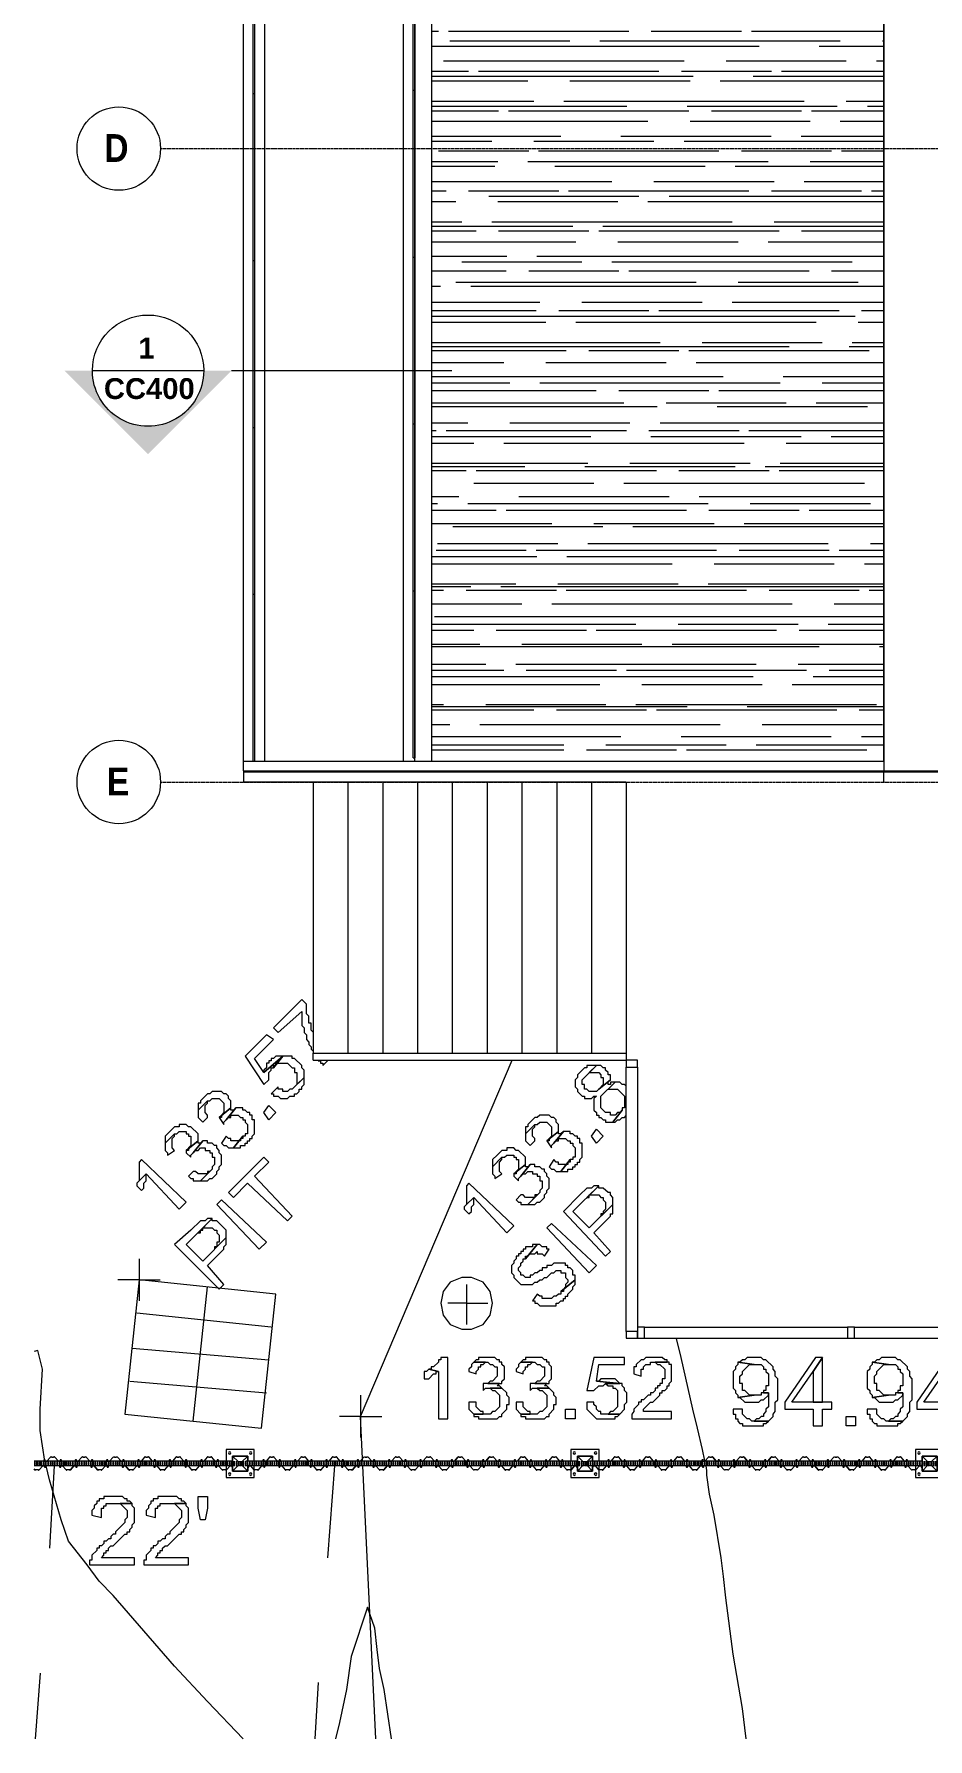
# Model space of a CAD drawing. Header units: millimetres. Extents: x -1971 to 39113, y -25802 to 13528.
# Drawn here: x -1971 to 4451, y -12172 to 87 of the extents above; entities that cross this region are included whole.
import ezdxf

# ---------------------------------------------------------------- set-up
doc = ezdxf.new("R2010")
doc.units = ezdxf.units.MM
for name, pattern in [('Boundary', [16, 10, -3, 0, -3]), ('Dash - Tight', [4.5, 3, -1.5]), ('Grid Line', [22.225, 12.7, -3.175, 3.175, -3.175])]:
    doc.linetypes.add(name, pattern=pattern)
for name, color, linetype, lineweight in [('2 Hoop survey', 8, 'Continuous', 9), ('A-DETL', 90, 'Continuous', 9), ('A-DETL-GENF', 92, 'Continuous', 9), ('A-FLOR', 192, 'Continuous', 18), ('A-FLOR-HRAL', 11, 'Continuous', 9), ('A-GENM', 13, 'Continuous', 9), ('A-GLAZ-CURT', 52, 'Continuous', 9), ('A-GLAZ-CWMG', 51, 'Continuous', 9), ('A-WALL', 113, 'Continuous', 18), ('C-PROP-LINE', 91, 'Boundary', 70), ('G-ANNO-SYMB', 111, 'Continuous', 9), ('S-GRID', 1, 'Continuous', 9), ('S-GRID-IDEN', 1, 'Continuous', 9), ('S-STRS', 31, 'Continuous', 9), ('默认', 18, 'Continuous', 9)]:
    doc.layers.add(name, color=color, linetype=linetype, lineweight=lineweight)
doc.styles.add('Arial_B', font='arialbd.ttf', dxfattribs={"height": 150})
doc.styles.add('Avenir_B', font='', dxfattribs={"width": 0.9, "height": 200})
doc.styles.get('Avenir_B').set_extended_font_data('Avenir', bold=True)

# ---------------------------------------------------------------- blocks, each defined once
blk = doc.blocks.new('System Panel - 10mm Glazed Panel-2181284-Ground Floor')
at = {"layer": 'A-GLAZ-CURT'}
for p, q in [((-600, 5), (600, 5)), ((-600, 5), (-600, -5)), ((600, 5), (600, -5)), ((600, -5), (-600, -5))]:
    blk.add_line(p, q, dxfattribs=at)
blk = doc.blocks.new('Rectangular Mullion - Frame 50 x 150mm-2345534-Ground Floor')
at = {"layer": 'A-GLAZ-CWMG'}
for p, q in [((0, 40), (-50, 40)), ((-50, 40), (-50, -40)), ((0, -40), (0, 40)), ((-50, -40), (0, -40))]:
    blk.add_line(p, q, dxfattribs=at)
blk = doc.blocks.new('System Panel - 10mm Glazed Panel-1853381-Ground Floor')
at = {"layer": 'A-GLAZ-CURT'}
for p, q in [((-600, 5), (600, 5)), ((-600, 5), (-600, -5)), ((600, 5), (600, -5)), ((600, -5), (-600, -5))]:
    blk.add_line(p, q, dxfattribs=at)
blk = doc.blocks.new('栏杆扶手 - 栏杆扶手-1798552-Ground Floor')
at = {"layer": 'A-FLOR-HRAL'}
for p, q in [((34, -7241), (2284, -7241)), ((34, -7292), (34, -7241)), ((34, -7292), (2284, -7292)), ((2284, -7241), (2284, -7292))]:
    blk.add_line(p, q, dxfattribs=at)
blk = doc.blocks.new('System Panel - 10mm Glazed Panel-1853389-Ground Floor')
at = {"layer": 'A-GLAZ-CURT'}
for p, q in [((-502, 5), (447, 5)), ((-502, 5), (-502, -5)), ((447, -5), (-502, -5))]:
    blk.add_line(p, q, dxfattribs=at)
blk = doc.blocks.new('pool water - pool water-1857592-Ground Floor')
at = {"layer": 'A-GENM'}
blk.add_line((764, -5142), (764, 5158), dxfattribs=at)
blk = doc.blocks.new('2 Hoop survey-1260670-Ground Floor')
at = {"layer": '默认', "color": 9}
for p, q in [((47214, 1470), (47214, 1166)), ((47214, 1318), (47061, 1318)), ((47214, 1318), (47366, 1318)), ((47603, 302), (47705, 1267)), ((49567, 1284), (49567, 996)), ((49567, 1149), (49432, 1149)), ((49567, 1149), (49720, 1149)), ((47197, 1081), (48162, 979)), ((47163, 827), (48145, 742)), ((47146, 590), (48128, 505)), ((48805, 488), (48805, 184)), ((48805, 336), (48653, 336)), ((48805, 336), (48958, 336)), ((48820, 13), (48819, 33)), ((51280, 13), (51279, 15)), ((46603, -19), (46570, -612)), ((48618, -19), (48568, -680)), ((48914, -1983), (48822, -19)), ((46503, -1510), (46466, -1983)), ((48501, -1577), (48476, -1983))]:
    blk.add_line(p, q, dxfattribs=at)
at = {"layer": '默认', "color": 9, "flags": 128}
for points in [[(48382, 3333), (48179, 3130), (48213, 3096), (48382, 3248), (48382, 3147), (48399, 3130), (48399, 3096), (48416, 3079), (48416, 3045), (48433, 3028), (48433, 3011), (48450, 2994), (48450, 2977), (48464, 2963)], [(48464, 3099), (48450, 3113), (48450, 3164), (48433, 3164), (48433, 3214), (48416, 3231), (48416, 3299), (48382, 3333)], [(48501, 2897), (48501, 2893), (48517, 2893), (48517, 2876), (48534, 2876), (48534, 2859), (48568, 2893), (48568, 2897)], [(48819, 34), (48805, 336), (49895, 2897)], [(50634, 2740), (50583, 2690), (50651, 2690), (50702, 2639), (50702, 2554), (50685, 2554), (50685, 2537), (50617, 2452), (50634, 2452), (50651, 2469), (50668, 2469), (50685, 2486), (50702, 2486), (50714, 2499)], [(50714, 2711), (50702, 2723), (50685, 2723), (50668, 2740), (50634, 2740)], [(51279, 16), (51261, 99), (51227, 251), (51193, 387), (51108, 759), (51076, 897)], [(46536, 14), (46503, 234), (46503, 387), (46519, 675), (46486, 810), (46460, 802)], [(47962, -1983), (47705, -1713), (47468, -1459), (47248, -1205), (47027, -951), (46926, -849), (46841, -731), (46706, -561), (46655, -409), (46570, -121), (46545, -19)], [(51576, -1983), (51548, -1764), (51481, -1374), (51430, -968), (51413, -815), (51396, -680), (51345, -375), (51311, -223), (51294, -87), (51294, -53), (51287, -19)], [(49028, -1983), (48975, -1628), (48941, -1476), (48924, -1340), (48907, -1188), (48856, -1036), (48738, -1391), (48704, -1628), (48653, -1865), (48626, -1983)]]:
    blk.add_lwpolyline(points, dxfattribs=at)
for points in [[(48128, 3079), (47976, 2927), (48111, 2723), (48145, 2757), (48145, 2808), (48162, 2825), (48162, 2842), (48179, 2842), (48247, 2927), (48111, 2808), (48043, 2910), (48179, 3045)], [(48162, 2893), (48145, 2893), (48145, 2876), (48128, 2876), (48128, 2842), (48111, 2825), (48111, 2808), (48247, 2927), (48196, 2927), (48179, 2910), (48162, 2910)], [(48247, 2927), (48179, 2842), (48179, 2859), (48196, 2859), (48196, 2876), (48280, 2876), (48314, 2842), (48331, 2842), (48331, 2808), (48348, 2808), (48348, 2723), (48399, 2774), (48399, 2825), (48382, 2842), (48382, 2859), (48331, 2910), (48314, 2910), (48314, 2927)], [(50397, 2825), (50363, 2791), (50363, 2774), (50346, 2757), (50346, 2706), (50363, 2690), (50363, 2673), (50397, 2639), (50414, 2639), (50414, 2622), (50465, 2622), (50482, 2639), (50499, 2639), (50482, 2622), (50482, 2537), (50499, 2520), (50499, 2503), (50516, 2503), (50516, 2486), (50532, 2486), (50549, 2469), (50566, 2469), (50566, 2452), (50617, 2452), (50685, 2537), (50668, 2520), (50651, 2520), (50634, 2503), (50600, 2503), (50600, 2520), (50566, 2520), (50532, 2554), (50532, 2639), (50634, 2740), (50600, 2740), (50600, 2723), (50583, 2723), (50583, 2740), (50600, 2757), (50516, 2690), (50499, 2673), (50448, 2673), (50431, 2690), (50414, 2690), (50414, 2723), (50397, 2723), (50397, 2757), (50499, 2859), (50431, 2859), (50431, 2842), (50414, 2842)], [(50499, 2859), (50448, 2808), (50516, 2808), (50532, 2791), (50532, 2774), (50549, 2774), (50549, 2723), (50516, 2690), (50600, 2757), (50600, 2791), (50583, 2791), (50583, 2808), (50566, 2825), (50566, 2842), (50549, 2842), (50532, 2859)], [(48213, 2706), (48162, 2656), (48179, 2656), (48179, 2639), (48213, 2639), (48230, 2622), (48280, 2622), (48297, 2639), (48331, 2639), (48331, 2656), (48348, 2656), (48365, 2673), (48365, 2690), (48382, 2690), (48382, 2706), (48399, 2723), (48399, 2774), (48314, 2690), (48297, 2690), (48280, 2673), (48247, 2673), (48247, 2690), (48213, 2690)], [(47671, 2622), (47654, 2605), (47654, 2588), (47637, 2588), (47637, 2537), (47705, 2605), (47722, 2605), (47739, 2622), (47789, 2622), (47823, 2588), (47823, 2520), (47806, 2503), (47806, 2486), (47789, 2486), (47874, 2554), (47874, 2605), (47857, 2622), (47857, 2639), (47840, 2656), (47823, 2656), (47806, 2673), (47739, 2673), (47722, 2656), (47705, 2656)], [(47637, 2537), (47637, 2486), (47671, 2452), (47705, 2486), (47705, 2503), (47688, 2520), (47688, 2571), (47705, 2588), (47705, 2605)], [(47789, 2486), (47823, 2436), (47823, 2452), (47840, 2469), (47908, 2554), (47891, 2537), (47874, 2537), (47874, 2554)], [(47908, 2554), (47840, 2469), (47857, 2486), (47874, 2486), (47874, 2503), (47925, 2503), (47942, 2486), (47959, 2486), (47959, 2469), (47976, 2469), (47976, 2452), (47993, 2436), (47993, 2368), (47976, 2368), (47976, 2351), (47959, 2351), (47891, 2266), (47942, 2266), (47942, 2283), (47976, 2283), (47976, 2300), (47993, 2300), (47993, 2317), (48010, 2317), (48010, 2334), (48026, 2334), (48026, 2351), (48043, 2368), (48043, 2469), (48026, 2469), (48026, 2503), (48010, 2503), (48010, 2520), (47993, 2520), (47976, 2537), (47959, 2537), (47959, 2554)], [(48145, 2469), (48111, 2520), (48145, 2571), (48196, 2520)], [(50024, 2452), (50008, 2436), (50008, 2419), (49991, 2419), (49991, 2368), (50058, 2436), (50075, 2436), (50092, 2452), (50143, 2452), (50177, 2419), (50177, 2351), (50160, 2334), (50160, 2317), (50143, 2317), (50228, 2385), (50228, 2436), (50211, 2452), (50211, 2469), (50194, 2486), (50177, 2486), (50160, 2503), (50092, 2503), (50075, 2486), (50058, 2486)], [(47434, 2385), (47400, 2351), (47400, 2300), (47468, 2368), (47485, 2368), (47502, 2385), (47552, 2385), (47552, 2368), (47569, 2368), (47569, 2351), (47586, 2351), (47586, 2283), (47569, 2266), (47569, 2249), (47552, 2249), (47637, 2317), (47637, 2368), (47586, 2419), (47569, 2419), (47552, 2436), (47502, 2436), (47502, 2419), (47468, 2419)], [(47400, 2300), (47400, 2249), (47417, 2232), (47417, 2215), (47468, 2249), (47451, 2266), (47451, 2334), (47468, 2351), (47468, 2368)], [(47840, 2351), (47806, 2300), (47823, 2283), (47840, 2283), (47857, 2266), (47891, 2266), (47959, 2351), (47959, 2334), (47942, 2334), (47942, 2317), (47874, 2317), (47874, 2334), (47857, 2334)], [(49991, 2368), (49991, 2317), (50024, 2283), (50058, 2317), (50058, 2334), (50041, 2351), (50041, 2402), (50058, 2419), (50058, 2436)], [(50143, 2317), (50177, 2266), (50177, 2283), (50194, 2300), (50262, 2385), (50245, 2368), (50228, 2368), (50228, 2385)], [(50262, 2385), (50194, 2300), (50211, 2317), (50228, 2317), (50228, 2334), (50278, 2334), (50295, 2317), (50312, 2317), (50312, 2300), (50329, 2300), (50329, 2283), (50346, 2266), (50346, 2199), (50329, 2199), (50329, 2182), (50312, 2182), (50245, 2097), (50295, 2097), (50295, 2114), (50329, 2114), (50329, 2131), (50346, 2131), (50346, 2148), (50363, 2148), (50363, 2165), (50380, 2165), (50380, 2182), (50397, 2199), (50397, 2300), (50380, 2300), (50380, 2334), (50363, 2334), (50363, 2351), (50346, 2351), (50329, 2368), (50312, 2368), (50312, 2385)], [(50499, 2300), (50465, 2351), (50499, 2402), (50549, 2351)], [(47552, 2232), (47586, 2199), (47586, 2215), (47603, 2232), (47671, 2317), (47654, 2300), (47637, 2300), (47637, 2317), (47552, 2249)], [(47671, 2317), (47603, 2232), (47620, 2249), (47637, 2249), (47654, 2266), (47688, 2266), (47688, 2249), (47722, 2249), (47722, 2232), (47739, 2232), (47739, 2199), (47756, 2199), (47756, 2148), (47739, 2131), (47739, 2114), (47654, 2029), (47705, 2029), (47722, 2046), (47739, 2046), (47772, 2080), (47772, 2097), (47789, 2114), (47789, 2131), (47806, 2148), (47806, 2215), (47789, 2232), (47789, 2249), (47772, 2266), (47772, 2283), (47756, 2283), (47739, 2300), (47705, 2300), (47705, 2317)], [(49787, 2215), (49754, 2182), (49754, 2131), (49821, 2199), (49838, 2199), (49855, 2215), (49906, 2215), (49906, 2199), (49923, 2199), (49923, 2182), (49940, 2182), (49940, 2114), (49923, 2097), (49923, 2080), (49906, 2080), (49991, 2148), (49991, 2199), (49940, 2249), (49923, 2249), (49906, 2266), (49855, 2266), (49855, 2249), (49821, 2249)], [(47231, 2182), (47214, 2165), (47214, 2029), (47264, 2080), (47502, 1826), (47552, 1877)], [(47603, 2097), (47569, 2063), (47586, 2046), (47603, 2046), (47603, 2029), (47654, 2029), (47722, 2097), (47705, 2097), (47705, 2080), (47637, 2080), (47620, 2097)], [(48111, 2199), (47857, 1945), (47891, 1911), (47993, 2012), (48280, 1741), (48314, 1775), (48043, 2063), (48145, 2165)], [(49754, 2131), (49754, 2080), (49770, 2063), (49770, 2046), (49821, 2080), (49804, 2097), (49804, 2165), (49821, 2182), (49821, 2199)], [(49906, 2063), (49940, 2029), (49940, 2046), (49957, 2063), (50024, 2148), (50008, 2131), (49991, 2131), (49991, 2148), (49906, 2080)], [(50024, 2148), (49957, 2063), (49974, 2080), (49991, 2080), (50008, 2097), (50041, 2097), (50041, 2080), (50075, 2080), (50075, 2063), (50092, 2063), (50092, 2029), (50109, 2029), (50109, 1978), (50092, 1961), (50092, 1945), (50008, 1860), (50058, 1860), (50075, 1877), (50092, 1877), (50126, 1911), (50126, 1928), (50143, 1945), (50143, 1961), (50160, 1978), (50160, 2046), (50143, 2063), (50143, 2080), (50126, 2097), (50126, 2114), (50109, 2114), (50092, 2131), (50058, 2131), (50058, 2148)], [(50194, 2182), (50160, 2131), (50177, 2114), (50194, 2114), (50211, 2097), (50245, 2097), (50312, 2182), (50312, 2165), (50295, 2165), (50295, 2148), (50228, 2148), (50228, 2165), (50211, 2165)], [(47214, 2029), (47197, 2012), (47197, 1995), (47231, 1961), (47248, 1978), (47248, 2012), (47264, 2029), (47264, 2080)], [(49584, 2012), (49567, 1995), (49567, 1860), (49618, 1911), (49855, 1657), (49906, 1707)], [(50380, 1928), (50262, 1809), (50566, 1487), (50600, 1521), (50482, 1657), (50600, 1775), (50600, 1792), (50617, 1792), (50617, 1860), (50448, 1691), (50329, 1809), (50516, 1995), (50482, 1995), (50465, 1978), (50431, 1978)], [(50516, 1995), (50431, 1911), (50448, 1911), (50448, 1928), (50516, 1928), (50532, 1911), (50549, 1911), (50549, 1894), (50566, 1877), (50566, 1826), (50549, 1809), (50549, 1792), (50532, 1792), (50532, 1775), (50617, 1860), (50617, 1911), (50600, 1928), (50600, 1945), (50583, 1945), (50549, 1978), (50516, 1978)], [(48077, 1538), (47772, 1860), (47806, 1894), (48128, 1589)], [(49567, 1860), (49550, 1843), (49550, 1826), (49584, 1792), (49601, 1809), (49601, 1843), (49618, 1860), (49618, 1911)], [(49957, 1928), (49923, 1894), (49940, 1877), (49957, 1877), (49957, 1860), (50008, 1860), (50075, 1928), (50058, 1928), (50058, 1911), (49991, 1911), (49974, 1928)], [(47586, 1674), (47468, 1572), (47789, 1250), (47823, 1284), (47705, 1420), (47823, 1538), (47823, 1555), (47840, 1572), (47840, 1623), (47671, 1453), (47552, 1572), (47739, 1758), (47705, 1758), (47688, 1741), (47654, 1741)], [(47739, 1758), (47637, 1657), (47654, 1657), (47654, 1674), (47671, 1674), (47671, 1691), (47739, 1691), (47756, 1674), (47772, 1674), (47772, 1657), (47789, 1640), (47789, 1589), (47772, 1589), (47772, 1555), (47756, 1555), (47756, 1538), (47840, 1623), (47840, 1674), (47772, 1741), (47739, 1741)], [(50448, 1369), (50143, 1691), (50177, 1724), (50499, 1420)], [(49957, 1504), (49940, 1504), (49940, 1487), (49923, 1487), (49923, 1470), (49906, 1453), (49906, 1437), (49889, 1420), (49889, 1369), (49906, 1352), (49906, 1335), (49957, 1284), (50041, 1284), (50058, 1301), (50075, 1301), (50092, 1318), (50109, 1318), (50126, 1335), (50143, 1335), (50177, 1369), (50194, 1369), (50211, 1386), (50245, 1386), (50245, 1369), (50278, 1369), (50278, 1335), (50295, 1318), (50295, 1301), (50278, 1284), (50278, 1267), (50262, 1250), (50262, 1233), (50245, 1233), (50346, 1318), (50346, 1352), (50329, 1352), (50329, 1386), (50312, 1403), (50295, 1403), (50295, 1420), (50278, 1420), (50278, 1437), (50194, 1437), (50177, 1420), (50143, 1420), (50143, 1403), (50109, 1403), (50109, 1386), (50092, 1386), (50075, 1369), (50058, 1369), (50041, 1352), (50024, 1352), (50024, 1335), (49991, 1335), (49974, 1352), (49957, 1352), (49957, 1369), (49940, 1386), (49940, 1403), (49957, 1420), (49957, 1437), (49974, 1453), (49974, 1470), (49991, 1470), (50075, 1572), (50041, 1572), (50041, 1555), (49991, 1555), (49991, 1538), (49974, 1538), (49974, 1521), (49957, 1521)], [(50075, 1572), (49991, 1470), (49991, 1487), (50008, 1487), (50024, 1504), (50058, 1504), (50075, 1521), (50075, 1504), (50109, 1504), (50126, 1487), (50160, 1538), (50143, 1538), (50143, 1555), (50109, 1555), (50092, 1572)], [(48196, 1216), (47214, 1318), (47112, 353), (48094, 251)], [(49737, 1064), (49754, 1149), (49737, 1233), (49686, 1301), (49601, 1335), (49533, 1335), (49449, 1301), (49398, 1233), (49381, 1149), (49398, 1064), (49449, 996), (49533, 962), (49601, 962), (49686, 996)], [(50075, 1216), (50041, 1166), (50058, 1166), (50058, 1149), (50075, 1149), (50092, 1132), (50211, 1132), (50211, 1149), (50228, 1149), (50245, 1166), (50262, 1166), (50262, 1183), (50278, 1183), (50278, 1200), (50295, 1200), (50295, 1216), (50329, 1250), (50329, 1267), (50346, 1284), (50346, 1318), (50245, 1233), (50245, 1216), (50228, 1216), (50211, 1200), (50194, 1200), (50177, 1183), (50109, 1183), (50109, 1200), (50092, 1200)], [(49432, 759), (49381, 759), (49381, 742), (49364, 742), (49364, 725), (49330, 692), (49313, 692), (49313, 675), (49296, 675), (49364, 658), (49364, 319), (49432, 319)], [(49720, 759), (49652, 759), (49652, 742), (49635, 742), (49618, 725), (49720, 725), (49737, 708), (49754, 708), (49770, 692), (49787, 692), (49787, 624), (49754, 590), (49737, 590), (49720, 573), (49821, 573), (49821, 590), (49838, 607), (49838, 692), (49821, 708), (49821, 725), (49804, 725), (49804, 742), (49787, 742), (49770, 759)], [(50058, 759), (49991, 759), (49991, 742), (49974, 742), (49957, 725), (50058, 725), (50075, 708), (50092, 708), (50109, 692), (50126, 692), (50126, 624), (50092, 590), (50075, 590), (50058, 573), (50160, 573), (50160, 590), (50177, 607), (50177, 692), (50160, 708), (50160, 725), (50143, 725), (50143, 742), (50126, 742), (50109, 759)], [(50702, 759), (50482, 759), (50431, 522), (50482, 522), (50516, 556), (50549, 556), (50566, 573), (50668, 573), (50499, 590), (50516, 708), (50702, 708)], [(50905, 759), (50854, 759), (50837, 742), (50820, 742), (50786, 708), (50786, 692), (50769, 692), (50769, 641), (50820, 624), (50820, 675), (50837, 675), (50837, 692), (50854, 708), (50888, 708), (50888, 725), (51007, 725), (51007, 742), (50990, 742), (50973, 759)], [(51633, 759), (51582, 759), (51565, 742), (51548, 742), (51531, 725), (51515, 725), (51633, 708), (51684, 708), (51701, 692), (51701, 675), (51718, 675), (51718, 658), (51735, 641), (51735, 556), (51718, 556), (51718, 522), (51701, 522), (51701, 505), (51735, 505), (51735, 404), (51718, 387), (51718, 370), (51701, 353), (51701, 336), (51684, 336), (51667, 319), (51650, 319), (51633, 302), (51735, 302), (51769, 336), (51769, 353), (51785, 370), (51785, 438), (51802, 454), (51802, 607), (51785, 624), (51785, 658), (51769, 675), (51769, 692), (51718, 742), (51701, 742), (51684, 759)], [(52124, 759), (52056, 658), (52056, 438), (52124, 438), (52124, 759), (52073, 759), (51853, 438), (51853, 387), (52056, 387), (52056, 268), (52124, 268), (52124, 387), (52192, 387), (52192, 438), (51904, 438), (52056, 658)], [(52598, 759), (52547, 759), (52530, 742), (52514, 742), (52497, 725), (52480, 725), (52598, 708), (52649, 708), (52666, 692), (52666, 675), (52683, 675), (52683, 658), (52700, 641), (52700, 556), (52683, 556), (52683, 522), (52666, 522), (52666, 505), (52700, 505), (52700, 404), (52683, 387), (52683, 370), (52666, 353), (52666, 336), (52649, 336), (52632, 319), (52615, 319), (52598, 302), (52700, 302), (52734, 336), (52734, 353), (52751, 370), (52751, 438), (52768, 454), (52768, 607), (52751, 624), (52751, 658), (52734, 675), (52734, 692), (52683, 742), (52666, 742), (52649, 759)], [(53072, 759), (53005, 658), (53005, 438), (53072, 438), (53072, 759), (53022, 759), (52801, 438), (52801, 387), (53005, 387), (53005, 268), (53072, 268), (53072, 387), (53140, 387), (53140, 438), (52852, 438), (53005, 658)], [(49296, 675), (49279, 658), (49263, 658), (49263, 607), (49296, 607), (49330, 641), (49347, 641), (49347, 658), (49364, 658)], [(49618, 725), (49601, 708), (49601, 692), (49584, 675), (49584, 658), (49635, 641), (49635, 658), (49652, 675), (49652, 692), (49669, 692), (49669, 708), (49686, 708), (49703, 725)], [(49957, 725), (49940, 708), (49940, 692), (49923, 675), (49923, 658), (49974, 641), (49974, 658), (49991, 675), (49991, 692), (50008, 692), (50008, 708), (50024, 708), (50041, 725)], [(51023, 725), (50922, 725), (50939, 708), (50956, 708), (50990, 675), (50990, 607), (50973, 607), (50973, 573), (50956, 573), (50956, 556), (50939, 556), (50939, 539), (50922, 539), (50922, 522), (50905, 505), (50888, 505), (50888, 488), (50871, 488), (50837, 454), (50820, 454), (50820, 438), (50803, 438), (50803, 421), (50769, 387), (50769, 370), (50753, 353), (50753, 319), (51040, 319), (51040, 370), (50837, 370), (50837, 387), (50888, 438), (50905, 438), (50956, 488), (50956, 505), (50973, 505), (50973, 522), (50990, 522), (51007, 539), (51007, 556), (51023, 556), (51023, 573), (51040, 590), (51040, 708), (51023, 708)], [(51515, 725), (51515, 708), (51498, 692), (51498, 675), (51481, 658), (51481, 539), (51498, 522), (51498, 505), (51515, 488), (51515, 471), (51633, 488), (51599, 488), (51565, 522), (51548, 522), (51548, 573), (51531, 573), (51531, 624), (51548, 641), (51548, 658), (51599, 708), (51633, 708)], [(52480, 725), (52480, 708), (52463, 692), (52463, 675), (52446, 658), (52446, 539), (52463, 522), (52463, 505), (52480, 488), (52480, 471), (52598, 488), (52564, 488), (52530, 522), (52514, 522), (52514, 573), (52497, 573), (52497, 624), (52514, 641), (52514, 658), (52564, 708), (52598, 708)], [(49821, 539), (49737, 539), (49754, 522), (49770, 522), (49804, 488), (49804, 404), (49770, 370), (49754, 370), (49737, 353), (49618, 353), (49618, 336), (49652, 336), (49652, 319), (49787, 319), (49804, 336), (49821, 336), (49821, 353), (49855, 387), (49855, 421), (49872, 421), (49872, 471), (49855, 488), (49855, 505)], [(49686, 573), (49686, 522), (49703, 539), (49821, 539), (49804, 556), (49787, 556), (49804, 573)], [(50160, 539), (50075, 539), (50092, 522), (50109, 522), (50143, 488), (50143, 404), (50109, 370), (50092, 370), (50075, 353), (49957, 353), (49957, 336), (49991, 336), (49991, 319), (50126, 319), (50143, 336), (50160, 336), (50160, 353), (50194, 387), (50194, 421), (50211, 421), (50211, 471), (50194, 488), (50194, 505)], [(50024, 573), (50024, 522), (50041, 539), (50160, 539), (50143, 556), (50126, 556), (50143, 573)], [(50583, 607), (50532, 607), (50516, 590), (50499, 590), (50668, 573), (50634, 607)], [(50685, 573), (50566, 573), (50583, 556), (50617, 556), (50617, 539), (50634, 539), (50651, 522), (50651, 404), (50617, 370), (50600, 370), (50583, 353), (50668, 353), (50702, 387), (50702, 421), (50719, 438), (50719, 505), (50702, 522), (50702, 539), (50685, 556)], [(51684, 505), (51684, 488), (51633, 488), (51515, 471), (51531, 471), (51565, 438), (51667, 438), (51684, 454), (51701, 454), (51735, 488), (51735, 505)], [(52649, 505), (52649, 488), (52598, 488), (52480, 471), (52497, 471), (52530, 438), (52632, 438), (52649, 454), (52666, 454), (52700, 488), (52700, 505)], [(49635, 438), (49584, 438), (49584, 387), (49618, 353), (49686, 353), (49686, 370), (49669, 370), (49635, 404)], [(49974, 438), (49923, 438), (49923, 387), (49957, 353), (50024, 353), (50024, 370), (50008, 370), (49974, 404)], [(50278, 319), (50278, 387), (50346, 387), (50346, 319)], [(50482, 438), (50431, 438), (50431, 387), (50499, 319), (50634, 319), (50634, 336), (50651, 336), (50668, 353), (50532, 353), (50532, 370), (50516, 370), (50499, 387), (50499, 404), (50482, 421)], [(51548, 387), (51481, 387), (51481, 353), (51498, 353), (51498, 319), (51515, 319), (51515, 302), (51531, 285), (51548, 285), (51548, 268), (51701, 268), (51701, 285), (51718, 285), (51735, 302), (51616, 302), (51599, 319), (51582, 319), (51548, 353)], [(52514, 387), (52446, 387), (52446, 353), (52463, 353), (52463, 319), (52480, 319), (52480, 302), (52497, 285), (52514, 285), (52514, 268), (52666, 268), (52666, 285), (52683, 285), (52700, 302), (52581, 302), (52564, 319), (52547, 319), (52514, 353)], [(52293, 268), (52293, 336), (52361, 336), (52361, 268)], [(47027, -240), (46960, -240), (46960, -257), (46926, -257), (46926, -274), (46909, -274), (46909, -291), (46892, -307), (46892, -324), (46875, -341), (46875, -375), (46943, -392), (46943, -324), (46960, -324), (46960, -307), (46977, -307), (46977, -291), (47163, -291), (47146, -274), (47129, -274), (47129, -257), (47112, -257), (47095, -240)], [(47417, -240), (47349, -240), (47349, -257), (47315, -257), (47315, -274), (47298, -274), (47298, -291), (47281, -307), (47281, -324), (47264, -341), (47264, -375), (47332, -392), (47332, -324), (47349, -324), (47349, -307), (47366, -307), (47366, -291), (47552, -291), (47535, -274), (47518, -274), (47518, -257), (47502, -257), (47485, -240)], [(47654, -409), (47637, -324), (47637, -240), (47705, -240), (47705, -324), (47688, -409)], [(47163, -291), (47078, -291), (47129, -341), (47129, -392), (47112, -409), (47112, -426), (47044, -494), (47044, -511), (47027, -511), (47011, -528), (47011, -545), (46994, -545), (46977, -561), (46960, -561), (46960, -578), (46943, -595), (46926, -595), (46926, -612), (46909, -612), (46909, -629), (46875, -663), (46875, -697), (46858, -697), (46858, -731), (47180, -731), (47180, -680), (46943, -680), (46960, -663), (46960, -646), (46977, -646), (46977, -629), (46994, -629), (46994, -612), (47011, -595), (47027, -595), (47112, -511), (47129, -511), (47129, -494), (47146, -494), (47146, -477), (47163, -460), (47163, -443), (47180, -426), (47180, -324), (47163, -307)], [(47552, -291), (47468, -291), (47518, -341), (47518, -392), (47502, -409), (47502, -426), (47434, -494), (47434, -511), (47417, -511), (47400, -528), (47400, -545), (47383, -545), (47366, -561), (47349, -561), (47349, -578), (47332, -595), (47315, -595), (47315, -612), (47298, -612), (47298, -629), (47264, -663), (47264, -697), (47248, -697), (47248, -731), (47569, -731), (47569, -680), (47332, -680), (47349, -663), (47349, -646), (47366, -646), (47366, -629), (47383, -629), (47383, -612), (47400, -595), (47417, -595), (47502, -511), (47518, -511), (47518, -494), (47535, -494), (47535, -477), (47552, -460), (47552, -443), (47569, -426), (47569, -324), (47552, -307)]]:
    blk.add_lwpolyline(points, close=True, dxfattribs=at)
blk = doc.blocks.new('System Panel - 10mm Glazed Panel-V3-Ground Floor')
at = {"layer": 'A-GLAZ-CURT'}
for p, q in [((-600, 5), (600, 5)), ((600, 5), (600, -5)), ((600, -5), (-600, -5))]:
    blk.add_line(p, q, dxfattribs=at)
blk = doc.blocks.new('栏杆扶手 - Right Side-1798712-Ground Floor')
at = {"layer": 'A-FLOR-HRAL'}
for p, q in [((-14, 15), (-8, 20)), ((-9, 20), (-14, 16)), ((15, -41), (-14, -15)), ((-14, -16), (14, -41)), ((7, -54), (6, -54)), ((15, -43), (15, -58)), ((16, -58), (16, -43))]:
    blk.add_line(p, q, dxfattribs=at)
for centre, radius, start, end in [((-12, 13), 3.97, 129.2157, 193.4871), ((-65, 0), 50.2, 346.5129, 13.4871), ((-12, 13), 3.17, 129.2157, 193.4871), ((-65, 0), 51, 346.5129, 13.4871), ((-12, -13), 3.97, 166.5129, 230.7843), ((-12, -13), 3.18, 166.5129, 230.7843), ((10, -58), 4.86, 134.6981, 0), ((10, -58), 5.65, 134.7405, 360), ((13, -43), 2.38, 0, 48.1529), ((13, -43), 3.17, 0, 48.1542)]:
    blk.add_arc(centre, radius, start, end, dxfattribs=at)
blk = doc.blocks.new('栏杆扶手 - Left Side-1798714-Ground Floor')
at = {"layer": 'A-FLOR-HRAL'}
for p, q in [((-16, 58), (-16, 43)), ((-15, 43), (-15, 58)), ((-15, 41), (14, 15)), ((14, 16), (-14, 41)), ((-7, 54), (-6, 54)), ((-16, -43), (-16, -58)), ((14, -15), (-15, -41)), ((-15, -58), (-15, -43)), ((-14, -41), (14, -16)), ((-6, -54), (-7, -54))]:
    blk.add_line(p, q, dxfattribs=at)
for centre, radius, start, end in [((-10, 58), 5.65, 314.7405, 180), ((-13, 43), 3.17, 180, 228.1542), ((-10, 58), 4.86, 314.6981, 180), ((-13, 43), 2.38, 180, 228.1529), ((12, 13), 3.97, 346.5129, 50.7843), ((12, 13), 3.18, 346.5129, 50.7843), ((65, 0), 51, 166.5129, 193.4871), ((65, 0), 50.2, 166.5129, 193.4871), ((-13, -43), 3.17, 131.8458, 180), ((-10, -58), 5.65, 180, 45.2595), ((-13, -43), 2.38, 131.8471, 180), ((-10, -58), 4.86, 180, 45.3019), ((12, -13), 3.17, 309.2157, 13.4871), ((12, -13), 3.97, 309.2157, 13.4871)]:
    blk.add_arc(centre, radius, start, end, dxfattribs=at)
blk = doc.blocks.new('栏杆扶手 - Right Side-V6-Ground Floor')
at = {"layer": 'A-FLOR-HRAL'}
for p, q in [((-14, 15), (15, 41)), ((14, 41), (-14, 16)), ((6, 54), (7, 54)), ((15, 58), (15, 43)), ((16, 43), (16, 58)), ((15, -41), (-14, -15)), ((-14, -16), (14, -41)), ((7, -54), (6, -54)), ((15, -43), (15, -58)), ((16, -58), (16, -43))]:
    blk.add_line(p, q, dxfattribs=at)
for centre, radius, start, end in [((-12, 13), 3.97, 129.2157, 193.4871), ((-65, 0), 50.2, 346.5129, 13.4871), ((-12, 13), 3.17, 129.2157, 193.4871), ((-65, 0), 51, 346.5129, 13.4871), ((10, 58), 5.65, 360, 225.2595), ((10, 58), 4.86, 0, 225.3019), ((13, 43), 2.38, 311.8471, 0), ((13, 43), 3.17, 311.8458, 0), ((-12, -13), 3.97, 166.5129, 230.7843), ((-12, -13), 3.18, 166.5129, 230.7843), ((10, -58), 4.86, 134.6981, 0), ((10, -58), 5.65, 134.7405, 360), ((13, -43), 2.38, 0, 48.1529), ((13, -43), 3.17, 0, 48.1542)]:
    blk.add_arc(centre, radius, start, end, dxfattribs=at)
blk = doc.blocks.new('栏杆扶手 - Right Side-V7-Ground Floor')
at = {"layer": 'A-FLOR-HRAL'}
for p, q in [((-14, 15), (15, 41)), ((14, 41), (-14, 16)), ((6, 54), (7, 54)), ((15, 58), (15, 43)), ((16, 43), (16, 58)), ((15, -41), (-14, -15)), ((-14, -16), (14, -41)), ((7, -54), (6, -54)), ((15, -43), (15, -58)), ((16, -58), (16, -43))]:
    blk.add_line(p, q, dxfattribs=at)
for centre, radius, start, end in [((-12, 13), 3.97, 129.2157, 193.4871), ((-65, 0), 50.2, 346.5129, 13.4871), ((-12, 13), 3.17, 129.2157, 193.4871), ((-65, 0), 51, 346.5129, 13.4871), ((10, 58), 5.65, 360, 225.2595), ((10, 58), 4.86, 0, 225.3019), ((13, 43), 2.38, 311.8471, 0), ((13, 43), 3.17, 311.8458, 0), ((-12, -13), 3.97, 166.5129, 230.7843), ((-12, -13), 3.18, 166.5129, 230.7843), ((10, -58), 4.86, 134.6981, 205.1049), ((10, -58), 5.65, 134.7405, 205.1341), ((13, -43), 2.38, 0, 48.1529), ((13, -43), 3.17, 0, 48.1542), ((10, -58), 4.86, 331.8373, 0), ((10, -58), 5.65, 345.9213, 360)]:
    blk.add_arc(centre, radius, start, end, dxfattribs=at)
blk = doc.blocks.new('栏杆扶手 - Surface-Mounted Center-1798717-Ground Floor')
at = {"layer": 'A-FLOR-HRAL'}
for p, q in [((-15.875, 101.6), (-101.6, 101.6)), ((-101.6, 101.6), (-101.6, -101.6)), ((-53.975, 53.975), (53.975, 53.975)), ((-53.975, 53.975), (-12.7, 12.7)), ((-53.975, -53.975), (-53.975, 53.975)), ((53.975, 53.975), (-53.975, 53.975)), ((-53.975, 53.975), (-53.975, -53.975)), ((12.7, 12.7), (-12.7, 12.7)), ((-12.7, 12.7), (-12.7, -12.7)), ((12.7, 12.7), (53.975, 53.975)), ((12.7, -12.7), (12.7, 12.7)), ((101.6, 101.6), (15.875, 101.6)), ((53.975, 53.975), (53.975, -53.975)), ((53.975, -53.975), (53.975, 53.975)), ((101.6, -101.6), (101.6, 101.6)), ((-101.6, -101.6), (-15.875, -101.6)), ((-53.975, -53.975), (-12.7, -12.7)), ((-15.875, -53.975), (-53.975, -53.975)), ((-53.975, -53.975), (-15.875, -53.975)), ((-12.7, -12.7), (12.7, -12.7)), ((53.975, -53.975), (12.7, -12.7)), ((53.975, -53.975), (15.875, -53.975)), ((15.875, -53.975), (53.975, -53.975)), ((15.875, -101.6), (101.6, -101.6))]:
    blk.add_line(p, q, dxfattribs=at)
for centre, start, end in [((-76.2, 76.2), 0, 180), ((-76.2, 76.2), 180, 0), ((76.2, 76.2), 0, 180), ((76.2, 76.2), 180, 0), ((-76.2, -76.2), 0, 180), ((-76.2, -76.2), 180, 0), ((76.2, -76.2), 0, 180), ((76.2, -76.2), 180, 0)]:
    blk.add_arc(centre, 8.731, start, end, dxfattribs=at)
blk = doc.blocks.new('栏杆扶手 - Right Side-V8-Ground Floor')
at = {"layer": 'A-FLOR-HRAL'}
for p, q in [((-14, 15), (15, 41)), ((14, 41), (-14, 16)), ((6, 54), (7, 54)), ((15, 58), (15, 43)), ((16, 43), (16, 58)), ((15, -41), (-14, -15)), ((-14, -16), (14, -41)), ((7, -54), (6, -54)), ((15, -43), (15, -58)), ((16, -58), (16, -43))]:
    blk.add_line(p, q, dxfattribs=at)
for centre, radius, start, end in [((-12, 13), 3.97, 129.2157, 193.4871), ((-65, 0), 50.2, 346.5129, 13.4871), ((-12, 13), 3.17, 129.2157, 193.4871), ((-65, 0), 51, 346.5129, 13.4871), ((10, 58), 5.65, 154.8659, 225.2595), ((10, 58), 4.86, 154.8951, 225.3019), ((13, 43), 2.38, 311.8471, 0), ((10, 58), 4.86, 0, 28.1627), ((13, 43), 3.17, 311.8458, 0), ((10, 58), 5.65, 360, 14.0787), ((-12, -13), 3.97, 166.5129, 230.7843), ((-12, -13), 3.18, 166.5129, 230.7843), ((10, -58), 4.86, 134.6981, 0), ((10, -58), 5.65, 134.7405, 360), ((13, -43), 2.38, 0, 48.1529), ((13, -43), 3.17, 0, 48.1542)]:
    blk.add_arc(centre, radius, start, end, dxfattribs=at)
blk = doc.blocks.new('栏杆扶手 - 栏杆扶手-2236474-Ground Floor')
at = {"layer": 'A-FLOR-HRAL'}
for p, q in [((-1923, -10176), (-1971, -10176)), ((-1923, -10208), (-1971, -10208)), ((-1923, -10208), (-1923, -10176)), ((-985, -10176), (-1923, -10176)), ((-985, -10208), (-1923, -10208)), ((-985, -10208), (-985, -10176)), ((-544, -10176), (-985, -10176)), ((-544, -10208), (-985, -10208)), ((1135, -10176), (-449, -10176)), ((1135, -10208), (-449, -10208)), ((1135, -10208), (1135, -10176)), ((1933, -10176), (1135, -10176)), ((1933, -10208), (1135, -10208)), ((2828, -10176), (2017, -10176)), ((2828, -10208), (2017, -10208)), ((2828, -10208), (2828, -10176)), ((3670, -10176), (2828, -10176)), ((3670, -10208), (2828, -10208)), ((4409, -10176), (3670, -10176)), ((4409, -10208), (3670, -10208))]:
    blk.add_line(p, q, dxfattribs=at)
at = {"rotation": 89.99999999999982}
for name, p in [('栏杆扶手 - Left Side-1798714-Ground Floor', (-1837, -10160)), ('栏杆扶手 - Left Side-1798714-Ground Floor', (-1612, -10160)), ('栏杆扶手 - Left Side-1798714-Ground Floor', (-1387, -10160)), ('栏杆扶手 - Left Side-1798714-Ground Floor', (-1161, -10160)), ('栏杆扶手 - Left Side-1798714-Ground Floor', (-936, -10160)), ('栏杆扶手 - Left Side-1798714-Ground Floor', (-710, -10160)), ('栏杆扶手 - Surface-Mounted Center-1798717-Ground Floor', (-490, -10192)), ('栏杆扶手 - Left Side-1798714-Ground Floor', (-263, -10160)), ('栏杆扶手 - Left Side-1798714-Ground Floor', (-37, -10160)), ('栏杆扶手 - Left Side-1798714-Ground Floor', (188, -10160)), ('栏杆扶手 - Left Side-1798714-Ground Floor', (414, -10160)), ('栏杆扶手 - Left Side-1798714-Ground Floor', (639, -10160)), ('栏杆扶手 - Left Side-1798714-Ground Floor', (864, -10160)), ('栏杆扶手 - Left Side-1798714-Ground Floor', (1090, -10160)), ('栏杆扶手 - Left Side-1798714-Ground Floor', (1315, -10160)), ('栏杆扶手 - Left Side-1798714-Ground Floor', (1541, -10160)), ('栏杆扶手 - Left Side-1798714-Ground Floor', (1766, -10160)), ('栏杆扶手 - Surface-Mounted Center-1798717-Ground Floor', (1987, -10192)), ('栏杆扶手 - Left Side-1798714-Ground Floor', (2214, -10160)), ('栏杆扶手 - Left Side-1798714-Ground Floor', (2439, -10160)), ('栏杆扶手 - Left Side-1798714-Ground Floor', (2664, -10160)), ('栏杆扶手 - Left Side-1798714-Ground Floor', (2890, -10160)), ('栏杆扶手 - Left Side-1798714-Ground Floor', (3115, -10160)), ('栏杆扶手 - Left Side-1798714-Ground Floor', (3341, -10160)), ('栏杆扶手 - Left Side-1798714-Ground Floor', (3566, -10160)), ('栏杆扶手 - Left Side-1798714-Ground Floor', (3791, -10160)), ('栏杆扶手 - Left Side-1798714-Ground Floor', (4017, -10160)), ('栏杆扶手 - Left Side-1798714-Ground Floor', (4242, -10160)), ('栏杆扶手 - Surface-Mounted Center-1798717-Ground Floor', (4463, -10192)), ('栏杆扶手 - Right Side-1798712-Ground Floor', (-1950, -10223)), ('栏杆扶手 - Right Side-V6-Ground Floor', (-1725, -10223)), ('栏杆扶手 - Right Side-V6-Ground Floor', (-1499, -10223)), ('栏杆扶手 - Right Side-V6-Ground Floor', (-1274, -10223)), ('栏杆扶手 - Right Side-V6-Ground Floor', (-1048, -10223)), ('栏杆扶手 - Right Side-V6-Ground Floor', (-823, -10223)), ('栏杆扶手 - Right Side-V7-Ground Floor', (-604, -10223)), ('栏杆扶手 - Right Side-V8-Ground Floor', (-375, -10223)), ('栏杆扶手 - Right Side-V6-Ground Floor', (-150, -10223)), ('栏杆扶手 - Right Side-V6-Ground Floor', (75, -10223)), ('栏杆扶手 - Right Side-V6-Ground Floor', (301, -10223)), ('栏杆扶手 - Right Side-V6-Ground Floor', (526, -10223)), ('栏杆扶手 - Right Side-V6-Ground Floor', (752, -10223)), ('栏杆扶手 - Right Side-V6-Ground Floor', (977, -10223)), ('栏杆扶手 - Right Side-V6-Ground Floor', (1202, -10223)), ('栏杆扶手 - Right Side-V6-Ground Floor', (1428, -10223)), ('栏杆扶手 - Right Side-V6-Ground Floor', (1653, -10223)), ('栏杆扶手 - Right Side-V7-Ground Floor', (1872, -10223)), ('栏杆扶手 - Right Side-V8-Ground Floor', (2101, -10223)), ('栏杆扶手 - Right Side-V6-Ground Floor', (2326, -10223)), ('栏杆扶手 - Right Side-V6-Ground Floor', (2552, -10223)), ('栏杆扶手 - Right Side-V6-Ground Floor', (2777, -10223)), ('栏杆扶手 - Right Side-V6-Ground Floor', (3003, -10223)), ('栏杆扶手 - Right Side-V6-Ground Floor', (3228, -10223)), ('栏杆扶手 - Right Side-V6-Ground Floor', (3453, -10223)), ('栏杆扶手 - Right Side-V6-Ground Floor', (3679, -10223)), ('栏杆扶手 - Right Side-V6-Ground Floor', (3904, -10223)), ('栏杆扶手 - Right Side-V6-Ground Floor', (4130, -10223)), ('栏杆扶手 - Right Side-V7-Ground Floor', (4349, -10223))]:
    blk.add_blockref(name, p, dxfattribs=at)
blk = doc.blocks.new('Rectangular Mullion - Frame 50 x 150mm-2343799-Ground Floor')
at = {"layer": 'A-GLAZ-CWMG'}
for p, q in [((2284, -7342), (2364, -7342)), ((2284, -9242), (2284, -7342)), ((2364, -7342), (2364, -9242)), ((2364, -9242), (2284, -9242))]:
    blk.add_line(p, q, dxfattribs=at)
blk = doc.blocks.new('Rectangular Mullion - Frame 50 x 150mm-2344438-Ground Floor')
at = {"layer": 'A-GLAZ-CWMG'}
for p, q in [((6994, -9292), (6994, -9212)), ((6994, -9212), (8454, -9212)), ((8454, -9292), (6994, -9292)), ((8454, -9212), (8454, -9292))]:
    blk.add_line(p, q, dxfattribs=at)
blk = doc.blocks.new('Rectangular Mullion - Frame 50 x 150mm-2344439-Ground Floor')
at = {"layer": 'A-GLAZ-CWMG'}
for p, q in [((3924, -9292), (3924, -9212)), ((3924, -9212), (5409, -9212)), ((5409, -9292), (3924, -9292)), ((5409, -9212), (5409, -9292))]:
    blk.add_line(p, q, dxfattribs=at)
blk = doc.blocks.new('Rectangular Mullion - Frame 50 x 150mm-2345536-Ground Floor')
at = {"layer": 'A-GLAZ-CWMG'}
for p, q in [((-50, -40), (-50, 40)), ((-50, 40), (0, 40)), ((0, 40), (0, -40)), ((0, -40), (-50, -40))]:
    blk.add_line(p, q, dxfattribs=at)
blk = doc.blocks.new('Rectangular Mullion - Frame 50 x 150mm-2345535-Ground Floor')
at = {"layer": 'A-GLAZ-CWMG'}
for p, q in [((-25, -40), (-25, 40)), ((-25, 40), (25, 40)), ((25, 40), (25, -40)), ((25, -40), (-25, -40))]:
    blk.add_line(p, q, dxfattribs=at)
blk = doc.blocks.new('Family - ___-1140397-Ground Floor')
at = {"layer": 'C-PROP-LINE'}
blk.add_line((-1971, -10192), (39038, -10192), dxfattribs=at)
blk = doc.blocks.new('剖面 - Filled-602395-Ground Floor')
at = {"layer": 'G-ANNO-SYMB'}
h = blk.add_hatch(color=256, dxfattribs=at)
edge = h.paths.add_edge_path()
edge.add_line((-12, 0), (-6.01, 5.99))
edge.add_line((-6.01, 5.99), (-6.01, 4))
edge.add_arc((-6, 0), 4, 90.1453, 180)
edge.add_line((-10, 0), (-12, 0))
h = blk.add_hatch(color=256, dxfattribs=at)
edge = h.paths.add_edge_path()
edge.add_line((0, 0), (-2.02, 0))
edge.add_arc((-6.02, 0), 4, 0, 89.8547)
edge.add_line((-6.01, 4), (-6.01, 6.01))
edge.add_line((-6.01, 6.01), (0, 0))
for start, end in [(360, 180), (180, 360)]:
    blk.add_arc((-6, 0), 4, start, end, dxfattribs=at)
blk = doc.blocks.new('轴网 - Annotation - Grid Head _Circle 6mm_-283740-Ground Floor')
at = {"layer": 'S-GRID-IDEN'}
blk.add_circle((0, 0), 3, dxfattribs=at)

msp = doc.modelspace()

# ---------------------------------------------------------------- hatches: boundary and pattern name
at = {"layer": 'A-DETL-GENF'}
h = msp.add_hatch(dxfattribs=at)
h.set_pattern_fill('FP_11', color=254, style=0, pattern_type=2)
h.set_pattern_definition([(0, (0, 0), (474.98, 215.9), [3238.5, -431.8, 1079.5, -215.9]), (0, (287.15, 107.95), (-215.9, 287.147), [647.7, -71.247, 1295.4, -161.925]), (0, (107.95, 183.51), (1122.68, 144.653), [1727.2, -302.26, 863.6, -215.9])])
h.paths.add_polyline_path([(2284.04, -5141.636), (4134.04, -5141.636), (4134.04, 5158.364), (884.04, 5158.364), (884.04, -5141.636)])

# ---------------------------------------------------------------- linework, layer by layer
at = {"layer": 'A-DETL'}
for p, q in [((884.04, 5158.364), (884.04, -5141.636)), ((4134.04, -5141.636), (4134.04, 5158.364)), ((884.04, -5141.636), (4134.04, -5141.636))]:
    msp.add_line(p, q, dxfattribs=at)
at = {"layer": 'A-FLOR'}
for p, q in [((4134.04, 5158.364), (4134.04, -5211.636)), ((2284.04, -5291.636), (2284.04, -7240.836))]:
    msp.add_line(p, q, dxfattribs=at)
at = {"layer": 'A-WALL'}
for p, q in [((-465.96, -5211.636), (-465.96, 5238.364)), ((-315.96, 5158.364), (-315.96, -5141.636)), ((684.04, -5141.636), (684.04, 5158.364)), ((-465.96, -5141.636), (4134.04, -5141.636)), ((-465.96, -5221.636), (-465.96, -5291.636)), ((4134.04, -5291.636), (4134.04, -5221.636)), ((2284.04, -5291.636), (-465.96, -5291.636))]:
    msp.add_line(p, q, dxfattribs=at)
at = {"layer": 'G-ANNO-SYMB'}
for p, q in [((-1551.875, -2333.311), (-751.875, -2333.311)), ((-551.875, -2333.311), (1031.735, -2333.311))]:
    msp.add_line(p, q, dxfattribs=at)
at = {"layer": 'S-GRID', "linetype": 'Grid Line'}
for p, q in [((-1062.147, -736.636), (38143.478, -736.636)), ((-1062.147, -5291.636), (38143.478, -5291.636))]:
    msp.add_line(p, q, dxfattribs=at)
at = {"layer": 'S-STRS'}
for p, q in [((34.04, -5291.636), (34.04, -7240.836)), ((284.04, -5291.636), (284.04, -7240.836)), ((534.04, -5291.636), (534.04, -7240.836)), ((784.04, -5291.636), (784.04, -7240.836)), ((1034.04, -5291.636), (1034.04, -7240.836)), ((1284.04, -5291.636), (1284.04, -7240.836)), ((1534.04, -5291.636), (1534.04, -7240.836)), ((1784.04, -5291.636), (1784.04, -7240.836)), ((2034.04, -5291.636), (2034.04, -7240.836)), ((2284.04, -5291.636), (2284.04, -7240.836))]:
    msp.add_line(p, q, dxfattribs=at)
at = {"layer": 'S-STRS', "linetype": 'Dash - Tight'}
for p, q in [((284.04, -5291.636), (284.04, -7240.836)), ((534.04, -5291.636), (534.04, -7240.836)), ((784.04, -5291.636), (784.04, -7240.836)), ((1034.04, -5291.636), (1034.04, -7240.836)), ((1284.04, -5291.636), (1284.04, -7240.836)), ((1534.04, -5291.636), (1534.04, -7240.836)), ((1784.04, -5291.636), (1784.04, -7240.836)), ((2034.04, -5291.636), (2034.04, -7240.836))]:
    msp.add_line(p, q, dxfattribs=at)

# ---------------------------------------------------------------- block references
at = {"layer": '2 Hoop survey', "color": 9}
msp.add_blockref('2 Hoop survey-1260670-Ground Floor', (-48430.024, -10188.937), dxfattribs=at)
at = {"layer": 'A-FLOR-HRAL'}
for name in ['栏杆扶手 - 栏杆扶手-1798552-Ground Floor', '栏杆扶手 - 栏杆扶手-2236474-Ground Floor']:
    msp.add_blockref(name, (0, 0), dxfattribs=at)
at = {"layer": 'A-GENM'}
msp.add_blockref('pool water - pool water-1857592-Ground Floor', (0, 0), dxfattribs=at)
at = {"layer": 'A-GLAZ-CURT', "rotation": 89.99999999999991}
for name, p in [('System Panel - 10mm Glazed Panel-2181284-Ground Floor', (-390.96, 258.364)), ('System Panel - 10mm Glazed Panel-2181284-Ground Floor', (759.04, 283.364)), ('System Panel - 10mm Glazed Panel-2181284-Ground Floor', (-390.96, -941.636)), ('System Panel - 10mm Glazed Panel-2181284-Ground Floor', (759.04, -916.636)), ('System Panel - 10mm Glazed Panel-2181284-Ground Floor', (-390.96, -2141.636)), ('System Panel - 10mm Glazed Panel-2181284-Ground Floor', (759.04, -2116.636)), ('System Panel - 10mm Glazed Panel-2181284-Ground Floor', (-390.96, -3341.636)), ('System Panel - 10mm Glazed Panel-2181284-Ground Floor', (759.04, -3316.636)), ('System Panel - 10mm Glazed Panel-2181284-Ground Floor', (759.04, -4516.636)), ('System Panel - 10mm Glazed Panel-V3-Ground Floor', (-390.96, -4541.636))]:
    msp.add_blockref(name, p, dxfattribs=at)
at = {"layer": 'A-GLAZ-CURT'}
for name, p in [('System Panel - 10mm Glazed Panel-1853381-Ground Floor', (134.04, -5216.636)), ('System Panel - 10mm Glazed Panel-1853381-Ground Floor', (1334.04, -5216.636)), ('System Panel - 10mm Glazed Panel-1853381-Ground Floor', (2534.04, -5216.636)), ('System Panel - 10mm Glazed Panel-1853381-Ground Floor', (3734.04, -5216.636)), ('System Panel - 10mm Glazed Panel-1853389-Ground Floor', (4836.54, -5216.636))]:
    msp.add_blockref(name, p, dxfattribs=at)
at = {"layer": 'A-GLAZ-CWMG'}
for p, rotation in [((2324.04, -7291.636), 89.99999999999991), ((2364.04, -9251.636), 180)]:
    msp.add_blockref('Rectangular Mullion - Frame 50 x 150mm-2345534-Ground Floor', p, dxfattribs=dict(at, rotation=rotation))
for name, p in [('Rectangular Mullion - Frame 50 x 150mm-2343799-Ground Floor', (0, 0)), ('Rectangular Mullion - Frame 50 x 150mm-2344438-Ground Floor', (-4580, 0)), ('Rectangular Mullion - Frame 50 x 150mm-2344439-Ground Floor', (0, 0))]:
    msp.add_blockref(name, p, dxfattribs=at)
at = {"layer": 'A-GLAZ-CWMG', "extrusion": (0, 0, -1)}
for name, p, rotation in [('Rectangular Mullion - Frame 50 x 150mm-2345536-Ground Floor', (-2324.04, -9291.636), 270.0000000000001), ('Rectangular Mullion - Frame 50 x 150mm-2345535-Ground Floor', (-3899.04, -9251.636), 180)]:
    msp.add_blockref(name, p, dxfattribs=dict(at, rotation=rotation))
at = {"layer": 'C-PROP-LINE'}
msp.add_blockref('Family - ___-1140397-Ground Floor', (0, 0), dxfattribs=at)
at = {"layer": 'G-ANNO-SYMB', "extrusion": (0, 0, -1), "xscale": 99.99999999999993, "yscale": 99.99999999999993, "zscale": 99.99999999999993, "rotation": 180}
msp.add_blockref('剖面 - Filled-602395-Ground Floor', (551.875, -2333.311), dxfattribs=at)
at = {"layer": 'S-GRID-IDEN', "xscale": 99.99999999999993, "yscale": 99.99999999999993, "zscale": 99.99999999999993, "rotation": 269.9999999999994}
for p in [(-1362.147, -736.636), (-1362.147, -5291.636)]:
    msp.add_blockref('轴网 - Annotation - Grid Head _Circle 6mm_-283740-Ground Floor', p, dxfattribs=at)

# ---------------------------------------------------------------- texts
at = {"layer": 'G-ANNO-SYMB', "char_height": 150, "attachment_point": 1, "style": 'Arial_B'}
for s, insert, width in [('\\fArial|b1|i0|c134|p34|;1', (-1221.383, -2096.126), 144.30375), ('CC400', (-1468.945, -2387.323), 801.6875)]:
    msp.add_mtext(s, dxfattribs=dict(at, insert=insert, width=width))
at = {"layer": 'S-GRID-IDEN', "char_height": 200, "attachment_point": 1, "style": 'Avenir_B'}
for s, insert, width in [('\\fAvenir|b1|i0|c134|p34|;\\W.9;D', (-1465.977, -632.441), 238.10119), ('\\fAvenir|b1|i0|c134|p34|;\\W.9;E', (-1447.977, -5187.441), 194.81006)]:
    msp.add_mtext(s, dxfattribs=dict(at, insert=insert, width=width))

doc.saveas('drawing.dxf')
